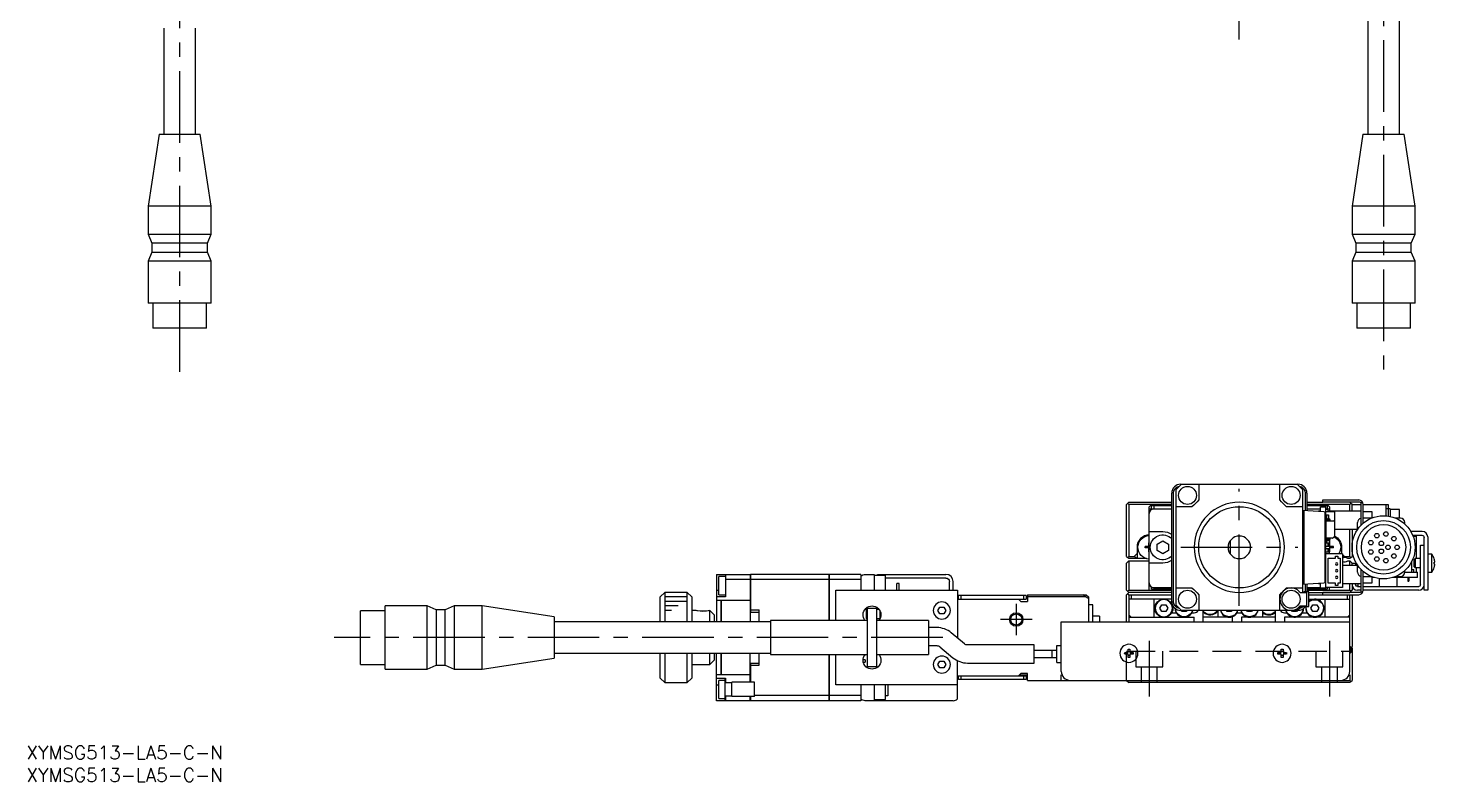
# Model space of a CAD drawing. Extents: x 0 to 668, y -8 to 395.
# Drawn here: x 0.4 to 312.5, y -8 to 159.1 of the extents above; entities that cross this region are included whole.
import ezdxf

# ---------------------------------------------------------------- set-up
doc = ezdxf.new("R2010")
doc.units = 0
doc.header["$LTSCALE"] = 0.5
doc.linetypes.add('CENTER', pattern=[50.8, 31.75, -6.35, 6.35, -6.35])
doc.linetypes.add('DASHED', pattern=[19.05, 12.7, -6.35])
for name, color, linetype in [('MSM_CENTER', 1, 'CENTER'), ('MSM_CONTINUOUS', 7, 'CONTINUOUS'), ('MSM_DASHED', 4, 'DASHED'), ('MSM_NARROW', 5, 'CONTINUOUS'), ('MSM_PART_NUMBER', 7, 'CONTINUOUS')]:
    doc.layers.add(name, color=color, linetype=linetype)
doc.styles.get("Standard").update_dxf_attribs({"font": 'txt.shx', "height": 1, "bigfont": 'bigfont.shx'})

# ---------------------------------------------------------------- blocks, each defined once
blk = doc.blocks.new('*U2')
at = {"layer": 'MSM_PART_NUMBER'}
blk.add_text('XYMSG513-LA5-C-N', height=3, dxfattribs=at).set_placement((0, -3))
blk = doc.blocks.new('*U3')
at = {"layer": 'MSM_PART_NUMBER'}
blk.add_text('XYMSG513-LA5-C-N', height=3, dxfattribs=at).set_placement((0, -8))

msp = doc.modelspace()

# ---------------------------------------------------------------- linework, layer by layer
at = {"layer": 'MSM_CENTER'}
for p, q in [((301.12, 232.62), (301.12, 82.62)), ((34, 174.99), (34, 82.62)), ((269.12, 156.62), (269.12, 174.62)), ((269.12, 31), (269.12, 57)), ((256.12, 44), (282.12, 44)), ((219.62, 31.5), (219.62, 24.5)), ((223.12, 28), (216.12, 28)), ((203.31, 24), (68.31, 24)), ((249.12, 23.26), (249.12, 10.95)), ((289.12, 23.26), (289.12, 10.95))]:
    msp.add_line(p, q, dxfattribs=at)
at = {"layer": 'MSM_CONTINUOUS'}
for p, q in [((297.62, 183.62), (297.62, 135.62)), ((304.62, 135.62), (304.62, 183.62)), ((30.5, 159.12), (30.5, 135.62)), ((37.5, 135.62), (37.5, 159.12)), ((29.43, 135.62), (27, 119.62)), ((29.43, 135.62), (38.57, 135.62)), ((41, 119.62), (38.57, 135.62)), ((296.55, 135.62), (294.12, 119.62)), ((296.55, 135.62), (305.69, 135.62)), ((308.12, 119.62), (305.69, 135.62)), ((41, 119.62), (27, 119.62)), ((27, 119.62), (27, 113.42)), ((41, 113.42), (41, 119.62)), ((308.12, 119.62), (294.12, 119.62)), ((294.12, 119.62), (294.12, 113.42)), ((308.12, 113.42), (308.12, 119.62)), ((27, 113.42), (41, 113.42)), ((27, 113.42), (27.85, 111.42)), ((40.15, 111.42), (41, 113.42)), ((294.12, 113.42), (308.12, 113.42)), ((294.12, 113.42), (294.97, 111.42)), ((307.27, 111.42), (308.12, 113.42)), ((27.85, 109.42), (27, 107.42)), ((40.15, 111.42), (27.85, 111.42)), ((27.85, 111.42), (27.85, 109.42)), ((27.85, 109.42), (40.15, 109.42)), ((40.15, 109.42), (40.15, 111.42)), ((41, 107.42), (40.15, 109.42)), ((294.97, 109.42), (294.12, 107.42)), ((307.27, 111.42), (294.97, 111.42)), ((294.97, 111.42), (294.97, 109.42)), ((294.97, 109.42), (307.27, 109.42)), ((307.27, 109.42), (307.27, 111.42)), ((308.12, 107.42), (307.27, 109.42)), ((41, 107.42), (27, 107.42)), ((27, 107.42), (27, 98.12)), ((41, 98.12), (41, 107.42)), ((308.12, 107.42), (294.12, 107.42)), ((294.12, 107.42), (294.12, 98.12)), ((308.12, 98.12), (308.12, 107.42)), ((41, 98.12), (27, 98.12)), ((28.05, 98.12), (28.05, 92.62)), ((39.95, 92.62), (39.95, 98.12)), ((308.12, 98.12), (294.12, 98.12)), ((295.17, 98.12), (295.17, 92.62)), ((307.07, 92.62), (307.07, 98.12)), ((39.95, 92.62), (28.05, 92.62)), ((307.07, 92.62), (295.17, 92.62)), ((255.12, 31.15), (255.12, 56.85)), ((256.12, 58), (282.12, 58)), ((260.12, 58), (260.12, 54.5)), ((278.12, 54.5), (278.12, 58)), ((283.12, 56.85), (283.12, 34)), ((244.62, 54), (244.12, 53.5)), ((244.12, 42), (244.12, 53.5)), ((244.62, 53.5), (244.37, 53.75)), ((244.62, 54), (254.12, 54)), ((254.12, 53.5), (244.62, 53.5)), ((244.62, 53.5), (244.62, 42)), ((249.62, 53.5), (249.12, 53)), ((249.62, 52.5), (249.62, 53.3)), ((249.62, 53.3), (254.12, 53.3)), ((250.12, 53.3), (250.12, 52.5)), ((254.12, 32), (254.12, 56)), ((254.5, 32), (254.5, 56)), ((283.73, 56), (283.73, 52.21)), ((284.12, 56), (284.12, 52.18)), ((284.12, 54), (287.62, 54)), ((293.62, 53.5), (284.12, 53.5)), ((284.12, 53.3), (288.62, 53.3)), ((287.62, 54), (287.62, 54.5)), ((287.62, 54.5), (295.62, 54.5)), ((295.92, 54), (287.62, 54)), ((288.12, 53), (288.12, 53.3)), ((289.12, 53), (288.62, 53.5)), ((288.62, 53.3), (288.62, 52.5)), ((293.62, 54), (293.87, 53.75)), ((293.87, 53.75), (293.62, 53.5)), ((293.62, 52), (293.62, 53.5)), ((294.12, 53.5), (293.87, 53.75)), ((294.12, 53.5), (296.12, 53.5)), ((294.12, 52), (294.12, 53.5)), ((296.12, 48.9), (296.12, 53.8)), ((296.62, 49.36), (296.62, 53.5)), ((296.62, 53.5), (302.12, 53.5)), ((301.62, 53.5), (301.62, 50.98)), ((302.12, 53.5), (302.12, 50.93)), ((249.12, 34.5), (249.12, 53)), ((249.12, 52.5), (250.12, 52.5)), ((250.12, 52.5), (254.12, 52.5)), ((258.62, 53), (255.12, 53)), ((283.12, 53), (279.62, 53)), ((283.12, 52.25), (287.84, 51.92)), ((283.42, 52.23), (283.42, 35.77)), ((284.12, 52.5), (287.12, 52.5)), ((287.12, 52), (286.69, 52)), ((287.12, 53), (288.32, 53)), ((287.12, 51.97), (287.12, 53)), ((288.12, 51.62), (288.12, 36.38)), ((288.32, 35), (288.32, 53)), ((288.32, 52.5), (289.12, 52.5)), ((290.32, 51.9), (288.32, 51.9)), ((288.32, 51.17), (288.87, 51.17)), ((288.32, 50.95), (288.55, 50.95)), ((288.32, 50.7), (288.55, 50.7)), ((288.32, 50.64), (288.55, 50.64)), ((288.32, 50.22), (288.4, 50.22)), ((288.55, 50.44), (288.55, 50.95)), ((288.65, 50.34), (288.98, 50.34)), ((288.98, 50.11), (288.65, 50.11)), ((288.87, 51.17), (288.87, 50.34)), ((288.87, 50.11), (288.87, 49.9)), ((289.08, 49.9), (289.08, 50.01)), ((289.12, 53), (289.12, 52)), ((296.12, 52), (289.12, 52)), ((289.12, 52), (289.12, 51.9)), ((289.31, 49.9), (289.31, 50.01)), ((290.32, 48.1), (290.32, 51.9)), ((298.62, 51.9), (296.62, 51.9)), ((298.52, 50.5), (296.62, 50.5)), ((298.62, 50.54), (298.62, 51.9)), ((302.62, 52.5), (301.62, 52.5)), ((302.62, 52.5), (302.62, 50.84)), ((304.62, 52.4), (302.62, 52.4)), ((304.87, 50.5), (303.71, 50.5)), ((304.62, 50.5), (304.62, 52.4)), ((249.12, 47.5), (252.12, 47.5)), ((288.32, 48.22), (288.42, 48.22)), ((288.32, 48.1), (288.42, 48.1)), ((288.42, 47.5), (288.32, 47.5)), ((288.42, 46.1), (288.42, 49.8)), ((288.52, 49.9), (290.1, 49.9)), ((290.2, 49.8), (290.2, 46.42)), ((290.2, 48.1), (290.32, 48.1)), ((290.2, 48), (295.37, 48)), ((293.62, 42), (293.62, 48)), ((294.12, 48), (294.12, 42)), ((295.37, 47.99), (295.37, 49.5)), ((296.62, 49.5), (296.79, 49.5)), ((305.87, 49.14), (305.87, 49.5)), ((309.72, 47.5), (307.18, 47.5)), ((246.42, 44), (246.42, 41.5)), ((248.22, 43.86), (248.22, 44.15)), ((249.01, 44.15), (248.22, 44.15)), ((249.01, 43.86), (248.22, 43.86)), ((248.75, 44.15), (248.75, 43.86)), ((249.07, 44.21), (249.07, 45)), ((249.07, 45), (249.12, 45)), ((249.12, 44.46), (249.07, 44.47)), ((249.07, 43), (249.07, 43.8)), ((250.87, 44.72), (252.12, 45.44)), ((250.87, 43.28), (250.87, 44.72)), ((252.12, 45.44), (253.37, 44.72)), ((253.37, 44.72), (253.37, 43.28)), ((267.12, 45.5), (267.12, 42.5)), ((288.32, 46.69), (288.42, 46.69)), ((288.32, 45.5), (288.32, 45.5)), ((288.55, 45.27), (288.32, 45.27)), ((288.55, 45.2), (288.32, 45.2)), ((288.55, 44.95), (288.32, 44.95)), ((288.32, 44.25), (289.12, 44.25)), ((288.32, 43.75), (289.12, 43.75)), ((289.77, 46), (288.52, 46)), ((288.55, 45.5), (289.12, 45.5)), ((288.55, 44.95), (288.55, 45.46)), ((288.55, 45), (289.12, 45)), ((288.98, 45.79), (288.65, 45.79)), ((288.65, 45.56), (288.98, 45.56)), ((288.74, 46), (288.74, 45.79)), ((288.74, 45.56), (288.74, 45.5)), ((288.74, 45), (288.74, 44.25)), ((288.74, 43.75), (288.74, 43)), ((288.87, 46), (288.87, 45.79)), ((288.87, 45.56), (288.87, 45.5)), ((288.87, 45), (288.87, 44.25)), ((288.87, 43.75), (288.87, 43)), ((289.08, 45.89), (289.08, 46)), ((289.12, 45.59), (289.12, 43)), ((289.12, 45), (289.16, 45)), ((289.16, 44.47), (289.12, 44.46)), ((289.16, 44.21), (289.16, 45)), ((289.16, 43), (289.16, 43.8)), ((290.02, 44.15), (289.22, 44.15)), ((290.02, 43.86), (289.22, 43.86)), ((289.31, 45.89), (289.31, 46)), ((289.49, 43.86), (289.49, 44.15)), ((290.17, 46.35), (289.85, 46.03)), ((290.02, 43.86), (290.02, 44.15)), ((291.82, 44), (291.82, 42.57)), ((307.57, 46.7), (309.62, 46.7)), ((307.65, 46.5), (308.37, 46.5)), ((308.37, 46.5), (308.37, 41.5)), ((309.32, 44.5), (310.12, 44.5)), ((309.32, 35.7), (309.32, 44.5)), ((310.12, 34.5), (310.12, 46.2)), ((310.92, 46.3), (310.92, 34.5)), ((244.12, 42), (244.37, 41.75)), ((244.12, 40.5), (244.62, 41)), ((244.37, 41.75), (244.62, 42)), ((244.62, 41.5), (244.37, 41.75)), ((244.62, 42), (245.82, 42)), ((248.5, 41.5), (244.62, 41.5)), ((244.62, 41), (244.62, 34.5)), ((244.62, 41), (249.12, 41)), ((246.42, 42.6), (245.82, 42)), ((245.82, 42), (246.42, 41.58)), ((249.12, 43.54), (249.07, 43.53)), ((249.07, 43), (249.12, 43)), ((252.12, 42.56), (250.87, 43.28)), ((253.37, 43.28), (252.12, 42.56)), ((288.32, 43), (289.12, 43)), ((292.02, 42.57), (288.32, 42.57)), ((288.82, 36.07), (288.82, 41.57)), ((288.82, 41.57), (290.47, 41.57)), ((289.16, 43.53), (289.12, 43.54)), ((289.12, 43), (289.16, 43)), ((289.12, 42.57), (289.12, 43)), ((290.47, 42.07), (290.97, 42.07)), ((290.47, 41.57), (290.47, 42.07)), ((290.97, 42.07), (290.97, 41.57)), ((290.97, 41.57), (291.52, 41.57)), ((291.52, 41.57), (291.52, 36.07)), ((291.84, 42.57), (291.82, 42.6)), ((292.02, 42.57), (292.02, 35.07)), ((292.42, 42), (292.02, 42.4)), ((292.02, 41.72), (292.42, 42)), ((292.42, 42), (293.62, 42)), ((293.62, 41.5), (293.18, 41.5)), ((293.18, 41), (293.62, 41)), ((293.62, 42), (293.87, 41.75)), ((293.87, 41.75), (293.62, 41.5)), ((293.62, 41), (294.12, 40.5)), ((293.62, 40), (293.62, 41)), ((293.87, 41.75), (294.12, 42)), ((307.37, 38.5), (307.37, 40.85)), ((308.12, 41.5), (307.92, 41.3)), ((307.92, 39.7), (307.92, 41.3)), ((308.12, 41.5), (308.12, 39.5)), ((309.32, 41.5), (308.12, 41.5)), ((311.81, 42.5), (310.92, 42.5)), ((311.81, 38.5), (311.81, 42.5)), ((312.37, 41.43), (312.37, 41.45)), ((312.37, 40.3), (312.37, 40.7)), ((312.37, 40.7), (312.5, 40.7)), ((153.12, 38), (160.62, 38)), ((153.12, 38), (153.12, 27.5)), ((155.12, 37.5), (153.62, 37.5)), ((153.62, 33.5), (153.62, 37.5)), ((155.12, 38), (155.12, 33)), ((160.62, 38), (160.62, 27.5)), ((160.62, 37.99), (160.63, 37.99)), ((178.12, 38), (160.63, 38)), ((160.63, 38), (160.63, 29.65)), ((178.12, 27.75), (178.12, 38)), ((178.12, 37.99), (178.13, 37.99)), ((178.13, 38), (178.13, 27.75)), ((185.12, 38), (178.13, 38)), ((185.12, 38), (185.12, 34.5)), ((186.12, 38), (188.12, 38)), ((188.12, 38), (188.12, 34.5)), ((190.62, 37.75), (188.12, 37.75)), ((188.82, 38), (204.02, 38)), ((188.82, 37.75), (188.82, 38)), ((189.32, 38), (189.32, 37.75)), ((190.62, 34.5), (190.62, 37.75)), ((244.12, 34.5), (244.12, 40.5)), ((252.12, 40.5), (249.12, 40.5)), ((295.37, 40), (292.02, 40)), ((294.12, 40.5), (294.92, 40.5)), ((294.12, 40), (294.12, 40.5)), ((294.92, 40.5), (294.92, 40)), ((295.37, 38.5), (295.37, 40.01)), ((296.12, 34.2), (296.12, 39.1)), ((296.62, 34.5), (296.62, 38.64)), ((296.79, 38.5), (296.62, 38.5)), ((296.62, 37.5), (298.52, 37.5)), ((298.62, 36.1), (298.62, 37.46)), ((303.71, 37.5), (304.87, 37.5)), ((305.87, 38.5), (305.87, 38.86)), ((305.87, 38.5), (308.62, 38.5)), ((307.37, 39.05), (307.82, 39.05)), ((307.82, 38.5), (307.82, 39.05)), ((307.92, 39.7), (308.12, 39.5)), ((308.12, 39.5), (309.32, 39.5)), ((308.37, 39.5), (308.37, 38.5)), ((308.62, 37.3), (308.62, 38.5)), ((310.92, 38.5), (311.81, 38.5)), ((312.5, 40.3), (312.37, 40.3)), ((312.37, 39.55), (312.37, 39.57)), ((153.12, 34.5), (153.62, 34.5)), ((160.62, 36.85), (155.12, 36.85)), ((160.62, 36.84), (160.63, 36.84)), ((178.12, 36.85), (160.63, 36.85)), ((178.12, 36.84), (178.13, 36.84)), ((185.12, 36.85), (178.13, 36.85)), ((179.62, 27.75), (179.62, 34.5)), ((179.62, 34.5), (206.62, 34.5)), ((204.02, 37.2), (190.62, 37.2)), ((193.62, 36), (193.12, 36)), ((193.12, 34.5), (193.12, 36)), ((193.62, 34.5), (193.62, 36)), ((204.82, 34.5), (204.82, 36.4)), ((205.62, 34.5), (205.62, 36.4)), ((206.62, 34.5), (206.62, 23.86)), ((244.62, 34), (244.12, 34.5)), ((244.37, 34.25), (244.62, 34.5)), ((244.62, 34.5), (254.12, 34.5)), ((249.12, 35.5), (249.32, 35.5)), ((249.62, 34.7), (249.62, 35.23)), ((254.12, 34.7), (249.62, 34.7)), ((250.12, 35.1), (254.12, 35.1)), ((250.12, 35.1), (250.12, 34.7)), ((255.12, 35), (258.62, 35)), ((279.62, 35), (283.12, 35)), ((287.84, 36.08), (283.12, 35.75)), ((283.73, 35.79), (283.73, 34.1)), ((284.12, 35.82), (284.12, 34.1)), ((284.12, 35.1), (287.12, 35.1)), ((288.62, 34.7), (284.12, 34.7)), ((284.12, 34.5), (293.62, 34.5)), ((286.69, 36), (287.12, 36)), ((287.12, 35), (287.12, 36.03)), ((287.12, 35), (288.32, 35)), ((288.12, 34.7), (288.12, 35)), ((292.02, 35.07), (288.32, 35.07)), ((288.62, 35.07), (288.62, 34.7)), ((290.47, 36.07), (288.82, 36.07)), ((289.12, 34.5), (289.12, 35.07)), ((290.47, 35.57), (290.47, 36.07)), ((290.97, 35.57), (290.47, 35.57)), ((291.52, 36.07), (290.97, 36.07)), ((290.97, 36.07), (290.97, 35.57)), ((292.02, 36), (296.12, 36)), ((293.62, 34.5), (293.62, 36)), ((293.62, 34.5), (293.87, 34.25)), ((294.12, 34.5), (293.87, 34.25)), ((294.12, 36), (294.12, 34.5)), ((294.92, 36), (294.92, 35.7)), ((294.97, 35.5), (295.42, 35.5)), ((295.32, 35.3), (296.12, 35.3)), ((296.12, 34.5), (295.32, 34.5)), ((295.42, 36), (295.42, 35.5)), ((296.62, 36.1), (298.62, 36.1)), ((296.62, 35.3), (308.92, 35.3)), ((308.92, 34.5), (296.62, 34.5)), ((299.09, 37.3), (298.62, 37.3)), ((300.12, 37.07), (300.12, 35.3)), ((308.62, 37.3), (303.14, 37.3)), ((304.12, 35.3), (304.12, 37.3)), ((306.49, 37.3), (306.49, 36.5)), ((306.49, 36.5), (306.74, 36.5)), ((306.74, 37.3), (306.74, 36.5)), ((310.92, 34.5), (310.12, 34.5)), ((141.62, 34), (140.62, 33)), ((140.62, 27.5), (140.62, 33)), ((141.62, 34), (141.62, 27.5)), ((146.62, 34), (141.62, 34)), ((146.62, 27.5), (146.62, 34)), ((147.62, 33), (146.62, 34)), ((147.62, 33), (147.62, 27.5)), ((155.12, 33), (153.12, 33)), ((153.32, 32.23), (153.12, 32.23)), ((153.32, 32.25), (154.12, 32.25)), ((153.32, 32.25), (153.32, 32.23)), ((153.62, 33.5), (155.12, 33.5)), ((154.12, 27.5), (154.12, 32.25)), ((154.12, 32.24), (154.13, 32.24)), ((154.13, 32.25), (160.62, 32.25)), ((154.13, 32.25), (154.13, 27.5)), ((221.82, 33.3), (206.62, 33.3)), ((206.62, 32.5), (221.82, 32.5)), ((206.82, 32.5), (206.82, 33.3)), ((207.32, 33.3), (207.32, 32.5)), ((220.62, 32), (220.12, 32.5)), ((220.62, 32), (222.12, 32)), ((221.32, 32.5), (221.32, 33.3)), ((221.82, 33.3), (221.82, 32.5)), ((222.12, 33.5), (235.12, 33.5)), ((222.12, 33.5), (222.12, 32)), ((235, 33), (222.12, 33)), ((235, 33), (234.5, 33.5)), ((235.62, 32.69), (235, 33)), ((235.12, 33.5), (235.62, 33)), ((235.62, 33), (235.62, 27.5)), ((236.62, 31.25), (235.62, 31.25)), ((236.62, 27.5), (236.62, 31.25)), ((244.62, 34), (244.12, 33.5)), ((244.12, 27.5), (244.12, 33.5)), ((244.62, 33.5), (244.37, 33.75)), ((254.12, 34), (244.62, 34)), ((244.62, 33.5), (254.12, 33.5)), ((244.62, 33.5), (244.62, 27.5)), ((254.12, 32.5), (244.62, 32.5)), ((245.12, 33.5), (245.12, 32.5)), ((250.12, 32.5), (250.12, 28.5)), ((251.5, 30.5), (251.93, 31.25)), ((251.93, 31.25), (252.8, 31.25)), ((252.8, 31.25), (253.23, 30.5)), ((254.18, 31.5), (254.1, 31.5)), ((260.12, 33.5), (260.12, 30)), ((278.12, 30), (278.12, 33.5)), ((282.62, 34), (284.02, 34)), ((284.52, 34.1), (283.42, 34.1)), ((283.42, 34.1), (283.42, 34)), ((284.02, 34), (284.02, 31)), ((284.52, 30.9), (284.52, 34.1)), ((284.52, 34), (293.62, 34)), ((284.52, 33.5), (287.62, 33.5)), ((284.52, 32.5), (293.62, 32.5)), ((285, 30.5), (285.43, 31.25)), ((285.43, 31.25), (286.3, 31.25)), ((286.3, 31.25), (286.73, 30.5)), ((295.92, 34), (287.62, 34)), ((287.62, 33.5), (287.62, 34)), ((287.62, 33.5), (295.62, 33.5)), ((288.12, 32.5), (288.12, 28.5)), ((293.12, 32.5), (293.12, 33.5)), ((293.87, 34.25), (293.62, 34)), ((293.62, 16.5), (293.62, 33.5)), ((294.12, 33.5), (294.12, 22)), ((74.12, 18.05), (74.12, 29.95)), ((79.62, 29.95), (74.12, 29.95)), ((79.62, 17), (79.62, 31)), ((88.92, 31), (79.62, 31)), ((88.92, 17), (88.92, 31)), ((90.92, 30.15), (88.92, 31)), ((90.92, 30.15), (90.92, 17.85)), ((92.92, 30.15), (90.92, 30.15)), ((94.92, 31), (92.92, 30.15)), ((92.92, 17.85), (92.92, 30.15)), ((94.92, 31), (94.92, 17)), ((101.12, 31), (94.92, 31)), ((101.12, 17), (101.12, 31)), ((117.12, 28.57), (101.12, 31)), ((117.12, 28.57), (117.12, 19.43)), ((148.62, 30), (147.62, 30)), ((151.37, 30), (151.36, 30)), ((151.62, 30), (152.62, 29)), ((151.62, 27.5), (151.62, 30)), ((152.62, 29), (152.62, 27.5)), ((160.62, 29.65), (162.62, 29.65)), ((160.63, 30.15), (162.62, 30.15)), ((162.62, 27.5), (162.62, 30.15)), ((186.62, 30.22), (186.29, 30.22)), ((186.29, 30.22), (186.29, 28.22)), ((186.29, 28.22), (186.62, 28.22)), ((186.62, 30.5), (188.62, 30.5)), ((186.62, 17.5), (186.62, 30.5)), ((188.62, 30.5), (188.62, 17.5)), ((189.2, 30.22), (188.62, 30.22)), ((188.62, 28.22), (189.45, 28.22)), ((189.45, 28.22), (189.45, 29.8)), ((202.25, 30), (202.68, 30.75)), ((202.68, 29.25), (202.25, 30)), ((202.68, 30.75), (203.55, 30.75)), ((203.55, 29.25), (202.68, 29.25)), ((203.55, 30.75), (203.98, 30)), ((203.98, 30), (203.55, 29.25)), ((238.12, 28.75), (236.62, 28.75)), ((238.12, 28.75), (238.12, 27.5)), ((245.12, 28.5), (244.62, 29)), ((244.62, 28.5), (259.12, 28.5)), ((251.93, 29.75), (251.5, 30.5)), ((252.8, 29.75), (251.93, 29.75)), ((253.23, 30.5), (252.8, 29.75)), ((254.1, 29.5), (255.13, 29.5)), ((282.12, 30), (256.12, 30)), ((256.43, 29.75), (256.29, 30)), ((257.3, 29.75), (256.43, 29.75)), ((257.44, 30), (257.3, 29.75)), ((258.6, 29.5), (259.12, 29.5)), ((259.12, 27.5), (259.12, 28.5)), ((261.12, 27.5), (261.12, 30)), ((267.62, 28.5), (261.12, 28.5)), ((264.32, 30), (264.32, 28.5)), ((266.43, 29.75), (266.29, 30)), ((267.3, 29.75), (266.43, 29.75)), ((267.44, 30), (267.3, 29.75)), ((267.62, 27.5), (267.62, 28.5)), ((268.6, 29.5), (269.63, 29.5)), ((277.12, 28.5), (269.62, 28.5)), ((269.62, 28.5), (269.62, 27.5)), ((270.93, 29.75), (270.79, 30)), ((271.8, 29.75), (270.93, 29.75)), ((271.94, 30), (271.8, 29.75)), ((274.32, 28.5), (274.32, 30)), ((277.12, 27.5), (277.12, 30)), ((279.12, 29.5), (279.63, 29.5)), ((293.62, 28.5), (279.12, 28.5)), ((279.12, 28.5), (279.12, 27.5)), ((280.93, 29.75), (280.79, 30)), ((281.8, 29.75), (280.93, 29.75)), ((281.94, 30), (281.8, 29.75)), ((282.62, 31), (284.02, 31)), ((283.1, 29.5), (284.13, 29.5)), ((283.42, 31), (283.42, 30.9)), ((283.42, 30.9), (284.52, 30.9)), ((285.43, 29.75), (285, 30.5)), ((286.3, 29.75), (285.43, 29.75)), ((286.73, 30.5), (286.3, 29.75)), ((293.62, 29), (293.12, 28.5)), ((165.12, 27.5), (117.12, 27.5)), ((165.12, 27.75), (165.12, 20.25)), ((186.62, 27.75), (165.12, 27.75)), ((200.12, 27.75), (188.62, 27.75)), ((200.12, 27.75), (200.12, 20.25)), ((202, 26.21), (200.12, 26.21)), ((208.14, 22.58), (205.22, 25.04)), ((229.62, 16.5), (229.62, 27.5)), ((229.62, 27.5), (293.62, 27.5)), ((200.12, 22.21), (202, 22.21)), ((202.65, 21.97), (205.57, 19.52)), ((223.62, 22.35), (208.78, 22.35)), ((223.62, 18.35), (223.62, 22.35)), ((228.62, 22.2), (229.62, 22.2)), ((228.62, 18.5), (228.62, 22.2)), ((293.62, 22), (293.87, 21.75)), ((293.87, 21.75), (294.12, 22)), ((294.02, 21.9), (294.02, 21.7)), ((101.12, 17), (117.12, 19.43)), ((117.12, 20.5), (165.12, 20.5)), ((140.62, 15), (140.62, 20.5)), ((141.62, 20.5), (141.62, 14)), ((146.62, 14), (146.62, 20.5)), ((147.62, 20.5), (147.62, 15)), ((151.62, 18), (151.62, 20.5)), ((152.62, 19), (151.62, 18)), ((152.62, 20.5), (152.62, 19)), ((153.12, 10), (153.12, 20.5)), ((154.12, 15.75), (154.12, 20.5)), ((154.13, 20.5), (154.13, 15.75)), ((160.62, 14.1), (160.62, 20.5)), ((162.62, 17.85), (162.62, 20.5)), ((165.12, 20.25), (186.62, 20.25)), ((178.12, 10), (178.12, 20.25)), ((178.13, 20.25), (178.13, 10)), ((179.62, 13.5), (179.62, 20.25)), ((186.12, 19.07), (185.62, 19.07)), ((185.93, 20.07), (186.12, 20.07)), ((186.12, 20.25), (186.12, 20.07)), ((186.12, 19.07), (186.12, 18.57)), ((188.62, 20.25), (200.12, 20.25)), ((202.25, 18), (202.68, 18.75)), ((202.68, 18.75), (203.55, 18.75)), ((203.55, 18.75), (203.98, 18)), ((206.62, 10.38), (206.62, 18.84)), ((228.62, 21.1), (223.62, 21.1)), ((223.62, 19.6), (228.62, 19.6)), ((227.62, 19.6), (227.62, 21.1)), ((243.69, 20.7), (244.42, 20.7)), ((244.42, 20.3), (243.69, 20.3)), ((244.42, 20.7), (244.42, 21.43)), ((244.42, 19.57), (244.42, 20.3)), ((244.82, 21.43), (244.82, 20.7)), ((244.82, 20.7), (245.54, 20.7)), ((244.82, 20.3), (244.82, 19.57)), ((245.54, 20.3), (244.82, 20.3)), ((277.69, 20.7), (278.42, 20.7)), ((278.42, 20.3), (277.69, 20.3)), ((278.42, 20.7), (278.42, 21.43)), ((278.42, 19.57), (278.42, 20.3)), ((278.82, 21.43), (278.82, 20.7)), ((278.82, 20.7), (279.54, 20.7)), ((278.82, 20.3), (278.82, 19.57)), ((279.54, 20.3), (278.82, 20.3)), ((293.62, 21.5), (293.87, 21.75)), ((293.62, 21.4), (293.72, 21.4)), ((294.12, 21.2), (293.62, 21.2)), ((293.62, 20.5), (294.12, 21)), ((293.62, 21), (294.12, 21)), ((294.02, 21.8), (294.12, 21.7)), ((294.12, 21.7), (294.12, 14.5)), ((74.12, 18.05), (79.62, 18.05)), ((79.62, 17), (88.92, 17)), ((88.92, 17), (90.92, 17.85)), ((90.92, 17.85), (92.92, 17.85)), ((92.92, 17.85), (94.92, 17)), ((94.92, 17), (101.12, 17)), ((147.62, 18), (151.62, 18)), ((153.12, 15.77), (153.32, 15.77)), ((153.32, 15.77), (153.32, 15.75)), ((154.12, 15.75), (153.32, 15.75)), ((154.12, 15.76), (154.13, 15.76)), ((160.62, 15.75), (154.13, 15.75)), ((160.62, 18.35), (162.62, 18.35)), ((160.63, 18.35), (160.63, 14.1)), ((160.63, 17.85), (162.62, 17.85)), ((185.66, 18.57), (186.12, 18.57)), ((188.62, 17.5), (186.62, 17.5)), ((202.68, 17.25), (202.25, 18)), ((203.55, 17.25), (202.68, 17.25)), ((203.98, 18), (203.55, 17.25)), ((208.78, 18.35), (223.62, 18.35)), ((220.12, 15.5), (220.62, 16)), ((220.37, 15.75), (222.12, 15.75)), ((222.12, 16), (220.62, 16)), ((222.12, 14.5), (222.12, 16)), ((228.62, 18.5), (229.62, 18.5)), ((229.62, 14.5), (229.62, 15.7)), ((293.62, 15.7), (293.62, 14.5)), ((140.62, 15), (141.62, 14)), ((141.62, 14), (146.62, 14)), ((146.62, 14), (147.62, 15)), ((153.12, 15), (155.12, 15)), ((153.12, 13.5), (153.62, 13.5)), ((155.02, 14.5), (153.62, 14.5)), ((153.62, 10.5), (153.62, 14.5)), ((155.02, 10), (155.02, 15)), ((155.02, 14), (156.52, 14)), ((155.12, 15), (155.12, 14)), ((161.52, 14.1), (156.52, 14.1)), ((156.52, 10.9), (156.52, 14.1)), ((161.52, 10.9), (161.52, 14.1)), ((206.62, 13.5), (179.62, 13.5)), ((185.12, 13.5), (185.12, 10)), ((188.12, 13.5), (188.12, 10)), ((190.62, 10.25), (190.62, 13.5)), ((191.12, 13.5), (191.12, 11.05)), ((206.62, 15.5), (221.82, 15.5)), ((206.82, 14.7), (206.82, 15.5)), ((221.82, 14.7), (206.82, 14.7)), ((207.32, 15.5), (207.32, 14.7)), ((221.32, 14.7), (221.32, 15.5)), ((221.82, 15.5), (221.82, 14.7)), ((222.12, 14.5), (293.62, 14.5)), ((244.12, 14.5), (244.62, 14)), ((244.62, 14.5), (244.37, 14.25)), ((293.62, 14), (244.62, 14)), ((293.87, 14.25), (293.62, 14.5)), ((293.62, 14), (293.87, 14.25)), ((293.87, 14.25), (294.12, 14.5)), ((160.62, 10), (153.12, 10)), ((153.62, 10.5), (155.02, 10.5)), ((156.52, 11), (155.02, 11)), ((155.12, 11), (155.12, 10)), ((161.52, 10.9), (156.52, 10.9)), ((160.62, 10), (160.62, 10.9)), ((160.62, 10.01), (160.63, 10.01)), ((160.63, 10.9), (160.63, 10)), ((178.12, 10), (160.63, 10)), ((178.12, 11.15), (161.52, 11.15)), ((178.12, 11.16), (178.13, 11.16)), ((178.12, 10.01), (178.13, 10.01)), ((185.12, 11.15), (178.13, 11.15)), ((185.12, 10), (178.13, 10)), ((205.62, 10), (186.12, 10)), ((188.12, 10.25), (190.62, 10.25)), ((191.12, 11.05), (190.62, 11.05))]:
    msp.add_line(p, q, dxfattribs=at)
for centre, radius in [((257.62, 55.5), 2), ((280.62, 55.5), 2), ((269.12, 44), 9), ((301.12, 44), 7), ((301.12, 44), 5.95), ((299.62, 46.6), 0.5), ((301.64, 46.95), 0.5), ((298.3, 45.03), 0.5), ((300.62, 44.87), 0.5), ((302.12, 44), 0.5), ((303.41, 45.93), 0.5), ((304.12, 44), 0.5), ((298.3, 42.97), 0.5), ((299.62, 41.4), 0.5), ((300.62, 43.13), 0.5), ((301.64, 41.05), 0.5), ((303.41, 42.07), 0.5), ((257.62, 32.5), 2), ((280.62, 32.5), 2), ((252.37, 30.5), 2), ((219.62, 28), 1.23)]:
    msp.add_circle(centre, radius, dxfattribs=at)
at = {"layer": 'MSM_CONTINUOUS', "extrusion": (0, 0, -1)}
for centre, radius in [((-269.12, 44), 10), ((-301.12, 44), 5), ((-269.12, 44), 2.5), ((-290.72, 40.32), 0.25), ((-290.72, 38.82), 0.25), ((-290.72, 37.32), 0.25), ((-203.12, 30), 1.9), ((-252.37, 30.5), 1.9), ((-244.62, 20.5), 2), ((-278.62, 20.5), 2), ((-203.12, 18), 1.9)]:
    msp.add_circle(centre, radius, dxfattribs=at)
at = {"layer": 'MSM_CONTINUOUS'}
for centre, radius, start, end in [((256.12, 56), 2, 90, 180), ((282.12, 56), 2, 0, 90), ((295.62, 53.5), 1, 0, 90), ((250.12, 51.5), 1, 90, 180), ((288.12, 51.5), 1, 23.5781, 78.463), ((288.65, 50.44), 0.33, 180, 270), ((288.98, 50.01), 0.33, 0, 90), ((296.37, 49.5), 1, 104.4775, 180), ((304.87, 49.5), 1, 0, 90), ((288.52, 49.8), 0.1, 90, 180), ((290.1, 49.8), 0.1, 0, 90), ((309.72, 46.3), 1.2, 0, 90), ((249.22, 44), 2.8, 92.0467, 180), ((288.65, 45.46), 0.33, 90, 180), ((288.52, 46.1), 0.1, 180, 270), ((288.98, 45.89), 0.33, 270, 0), ((289.77, 46.1), 0.1, 270, 315), ((290.1, 46.42), 0.1, 315, 0), ((292.52, 40.75), 1, 48.5904, 120), ((292.52, 41.75), 1, 240, 311.4096), ((309.32, 40.5), 3.2, 17.27, 38.6822), ((309.32, 40.5), 3.19, 3.5904, 16.9053), ((204.02, 36.4), 1.6, 0, 90), ((296.37, 38.5), 1, 180, 255.5225), ((304.87, 38.5), 1, 270, 0), ((309.32, 40.5), 3.2, 321.3178, 342.73), ((309.32, 40.5), 3.19, 343.0947, 356.4096), ((250.12, 36.1), 1, 180, 270), ((280.62, 32.5), 2.5, 36.8699, 323.1301), ((295.32, 35.7), 1.2, 180, 270), ((295.62, 34.5), 1, 270, 0), ((308.92, 35.7), 1.2, 270, 0), ((256.12, 32), 2, 180, 270), ((285.87, 30.5), 2, 168.4631, 132.4541), ((150.12, 35.87), 6, 257.9758, 282.0242), ((256.87, 30.5), 2, 181.777, 345.5225), ((259.12, 30.5), 1, 270, 329.9999), ((262.62, 31), 2, 221.4096, 328.2117), ((266.87, 30.5), 2, 194.4775, 345.5225), ((271.37, 30.5), 2, 194.4775, 345.5225), ((275.62, 31), 2, 229.4584, 318.5904), ((279.12, 30.5), 1, 210.0001, 270), ((281.37, 30.5), 2, 194.4775, 358.223), ((282.12, 32), 2, 270, 326.633), ((202, 21.21), 5, 50, 90), ((208.78, 23.35), 5, 230, 270), ((244.62, 20.5), 0.435, 152.6335, 207.3665), ((244.62, 20.5), 0.435, 62.6335, 117.3665), ((244.62, 20.5), 0.435, 242.6335, 297.3665), ((244.62, 20.5), 0.435, 332.6335, 27.3665), ((278.62, 20.5), 0.435, 152.6335, 207.3665), ((278.62, 20.5), 0.435, 62.6335, 117.3665), ((278.62, 20.5), 0.435, 242.6335, 297.3665), ((278.62, 20.5), 0.435, 332.6335, 27.3665), ((293.72, 21.7), 0.3, 270, 0), ((231.62, 16.5), 2, 180, 270), ((291.62, 16.5), 2, 270, 0), ((205.62, 11.5), 1.5, 270, 311.8103)]:
    msp.add_arc(centre, radius, start, end, dxfattribs=at)
at = {"layer": 'MSM_CONTINUOUS', "extrusion": (0, 0, -1)}
for centre, radius, start, end in [((-256.12, 56), 1.62, 0, 80.2735), ((-269.12, 44), 19, 42.5369, 47.4631), ((-269.12, 44), 19, 132.5369, 137.4631), ((-282.12, 56), 1.62, 99.7265, 180), ((-245.95, 67.16), 19, 221.7998, 228.2002), ((-292.28, 67.16), 19, 311.7998, 318.2002), ((-295.92, 53.8), 0.2, 90, 180), ((-287.82, 51.62), 0.3, 94, 180), ((-288.65, 50.44), 0.1, 270, 0), ((-288.98, 50.01), 0.1, 90, 180), ((-252.12, 44), 2.75, 223.3418, 136.6582), ((-252.12, 44), 3.5, 90, 124.8499), ((-249.22, 44), 2.6, 272.2042, 87.7958), ((-249.01, 44.21), 0.06, 180, 270), ((-249.01, 43.8), 0.06, 90, 180), ((-288.65, 45.46), 0.1, 0, 90), ((-288.98, 45.89), 0.1, 180, 270), ((-289.22, 44.21), 0.06, 270, 0), ((-289.22, 43.8), 0.06, 0, 90), ((-289.02, 44), 2.6, 115.911, 213.2352), ((-289.02, 44), 2.8, 114.9248, 180), ((-309.62, 46.2), 0.5, 90, 180), ((-252.12, 44), 3.5, 235.1501, 270), ((-186.12, 36.5), 1.5, 48.1897, 90), ((-204.02, 36.4), 0.8, 90, 180), ((-245.95, 20.84), 19, 131.7998, 138.2002), ((-292.28, 20.84), 19, 41.7998, 48.2002), ((-287.82, 36.38), 0.3, 180, 266), ((-295.32, 35.7), 0.4, 270, 0), ((-308.92, 35.7), 0.4, 180, 270), ((-256.12, 32), 1.62, 279.7265, 0), ((-285.87, 30.5), 1.9, 44.7222, 12.1532), ((-295.92, 34.2), 0.2, 180, 270), ((-187.62, 29), 2, 321.3178, 218.6822), ((-256.87, 30.5), 1.9, 195.2576, 355.7768), ((-269.12, 44), 19, 312.5369, 317.4631), ((-262.62, 31), 1.9, 211.7569, 322.1364), ((-266.87, 30.5), 1.9, 195.2576, 344.7425), ((-271.37, 30.5), 1.9, 195.2576, 344.7425), ((-275.62, 31), 1.9, 217.8636, 313.1736), ((-281.37, 30.5), 1.9, 184.2233, 344.7425), ((-269.12, 44), 19, 223.1736, 227.4631), ((-282.12, 32), 1.62, 218.1727, 260.2735), ((-202, 21.21), 1, 90, 130), ((-208.78, 23.35), 1, 270, 310), ((-187.62, 19), 2, 141.3178, 38.6822), ((-244.62, 20.5), 0.95, 347.8468, 12.1532), ((-244.62, 20.5), 0.95, 77.8468, 102.1532), ((-244.62, 20.5), 0.95, 257.8468, 282.1532), ((-244.62, 20.5), 0.95, 167.8468, 192.1532), ((-278.62, 20.5), 0.95, 347.8468, 12.1532), ((-278.62, 20.5), 0.95, 77.8468, 102.1532), ((-278.62, 20.5), 0.95, 257.8468, 282.1532), ((-278.62, 20.5), 0.95, 167.8468, 192.1532), ((-188.92, 17.33), 0.2, 359.1937, 104.9256), ((-186.12, 11.5), 1.5, 270, 311.8103)]:
    msp.add_arc(centre, radius, start, end, dxfattribs=at)
at = {"layer": 'MSM_DASHED'}
for p, q in [((244.12, 14.5), (244.12, 21)), ((244.12, 21), (293.62, 21)), ((246.12, 21), (246.12, 17.5)), ((252.12, 17.5), (252.12, 21)), ((286.12, 21), (286.12, 17.5)), ((292.12, 17.5), (292.12, 21)), ((246.12, 17.5), (252.12, 17.5)), ((247.37, 17.5), (247.37, 14)), ((250.87, 14), (250.87, 17.5)), ((286.12, 17.5), (292.12, 17.5)), ((287.37, 17.5), (287.37, 14)), ((290.87, 14), (290.87, 17.5))]:
    msp.add_line(p, q, dxfattribs=at)
at = {"layer": 'MSM_NARROW'}
for p, q in [((146.62, 33), (141.62, 33)), ((146.62, 32), (141.62, 32)), ((144.62, 31), (141.62, 31)), ((143.12, 30), (141.62, 30)), ((148.85, 29.94), (148.62, 30))]:
    msp.add_line(p, q, dxfattribs=at)
msp.add_circle((219.62, 28), 1.5, dxfattribs=at)
at = {"layer": 'MSM_NARROW', "extrusion": (0, 0, -1)}
msp.add_arc((-150.12, 35.79), 5.98, 255.4984, 282.2128, dxfattribs=at)

# ---------------------------------------------------------------- block references
at = {"layer": 'MSM_CONTINUOUS'}
for name in ['*U2', '*U3']:
    msp.add_blockref(name, (0, 0), dxfattribs=at)

doc.saveas('drawing.dxf')
